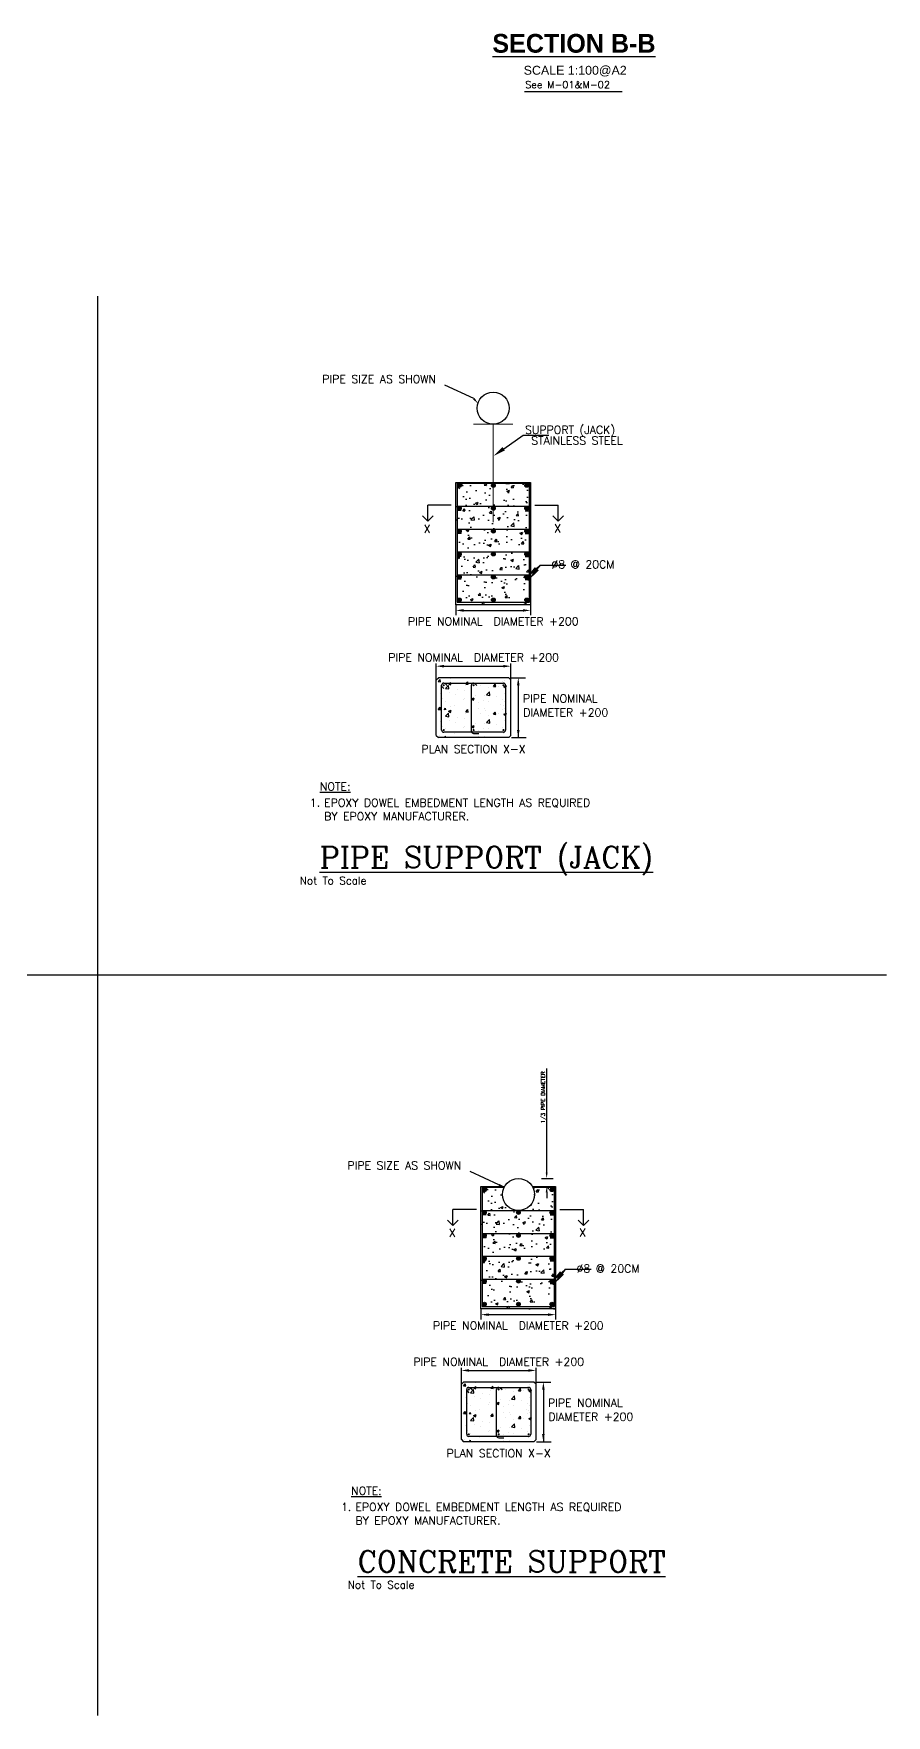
# Model space of a CAD drawing. Extents: x 152000 to 152174, y 158796 to 159332.
# Drawn here: x 152080.01 to 152104, y 159069.51 to 159116.79 of the extents above; entities that cross this region are included whole.
import ezdxf
from ezdxf import colors
from ezdxf.entities.mleader import LeaderData, LeaderLine
from ezdxf.enums import TextEntityAlignment as Align
from ezdxf.math import Vec2, Vec3

# ---------------------------------------------------------------- set-up
doc = ezdxf.new("R2010")
doc.units = 0
doc.header["$LTSCALE"] = 3
doc.header["$MEASUREMENT"] = 0
doc.header["$PDMODE"] = 2
doc.header["$PDSIZE"] = 0.03
doc.layers.get('0').update_dxf_attribs({"linetype": 'CONTINUOUS'})
doc.layers.get('DEFPOINTS').update_dxf_attribs({"linetype": 'CONTINUOUS'})
for name, color, linetype in [('1', 7, 'CONTINUOUS'), ('6', 2, 'CONTINUOUS'), ('CONC-MINOR', 7, 'CONTINUOUS'), ('DET-LADDER', 7, 'CONTINUOUS'), ('DIMLIN', 7, 'CONTINUOUS'), ('HATCH', 40, 'CONTINUOUS'), ('NUMBERS', 6, 'CONTINUOUS'), ('POLI', 3, 'CONTINUOUS'), ('R-BAR', 3, 'CONTINUOUS'), ('T175', 3, 'CONTINUOUS'), ('TEXTS', 1, 'CONTINUOUS')]:
    doc.layers.add(name, color=color, linetype=linetype)
doc.layers.add('BEAM', color=6, linetype='CONTINUOUS', lineweight=13)
doc.styles.add('FUTURA', font='SAS_____.PFB')
doc.styles.add('ROMANC', font='ROMANC', dxfattribs={"height": 7})
doc.styles.add('ROMANS', font='romans.shx')
doc.styles.add('ROMANTICBOLD', font='romb____.pfb', dxfattribs={"height": 0.3})
doc.dimstyles.new('mais 1-100 plan', dxfattribs={"dimtxt": 0.25, "dimasz": 0.1635, "dimexe": 0.18, "dimexo": 0.0625, "dimgap": 0, "dimtad": 1, "dimzin": 0, "dimdsep": 46, "dimtxsty": 'Standard', "dimblk": 'OBLIQUE', "dimcen": 0, "dimse1": 1, "dimse2": 1, "dimclrd": 8, "dimclrt": 4, "dimadec": 0, "dimazin": 0, "dimtfac": 1, "dimtix": 1, "dimtofl": 0, "dimtmove": 0, "dimatfit": 3, "dimldrblk": 'OBLIQUE', "dimfxl": 0.18, "dimtolj": 1, "dimtzin": 0, "dimarcsym": 0})

# ---------------------------------------------------------------- blocks, each defined once
blk = doc.blocks.new('*X124')
at = {"color": 0}
for p, q in [((112.05, 150.05), (112.91, 151.08)), ((112.05, 150.05), (113.12, 149.95)), ((113.12, 149.95), (112.92, 151.08)), ((117.63, 151.48), (117.63, 151.48)), ((124.96, 148.92), (125.83, 149.95)), ((126.03, 148.82), (125.83, 149.95)), ((142.16, 149.93), (142.16, 149.93)), ((143.23, 150.67), (143.23, 150.67)), ((112.89, 144.38), (112.89, 144.38)), ((114.12, 141.93), (114.12, 141.93)), ((115.38, 146.85), (116.78, 148.31)), ((115.38, 146.85), (116.98, 146.6)), ((115.55, 146.9), (115.55, 146.9)), ((116.98, 146.6), (116.78, 148.31)), ((116.84, 149.2), (118.1, 149.69)), ((116.84, 149.2), (117.73, 148.6)), ((117.4, 144.98), (117.4, 144.98)), ((117.73, 148.6), (118.1, 149.69)), ((119.94, 143.94), (119.94, 143.94)), ((121.16, 146.33), (121.16, 146.33)), ((124.21, 145.87), (124.21, 145.87)), ((124.42, 142.06), (124.42, 142.06)), ((124.64, 148.06), (124.64, 148.06)), ((124.96, 148.92), (126.03, 148.82)), ((127.58, 141.95), (128.84, 142.44)), ((127.58, 141.95), (128.48, 141.35)), ((128.48, 141.35), (128.84, 142.44)), ((129.55, 143.53), (129.55, 143.53)), ((131.66, 148.13), (131.66, 148.13)), ((133.77, 143.41), (133.77, 143.41)), ((133.99, 149.41), (133.99, 149.41)), ((134.59, 143.87), (135.99, 145.33)), ((134.59, 143.87), (136.19, 143.62)), ((135.58, 147.37), (135.58, 147.37)), ((136.19, 143.62), (135.99, 145.33)), ((137.87, 147.79), (138.74, 148.82)), ((137.87, 147.79), (138.94, 147.7)), ((138.94, 147.7), (138.74, 148.82)), ((139.16, 143.13), (139.16, 143.13)), ((140.09, 147.96), (140.09, 147.96)), ((142.71, 147.76), (143.97, 148.24)), ((142.71, 147.76), (143.6, 147.16)), ((143.01, 144.68), (143.01, 144.68)), ((143.6, 147.16), (143.97, 148.24)), ((112.66, 137.88), (112.66, 137.88)), ((114.84, 136.86), (115.41, 137.54)), ((115.33, 140.91), (115.33, 140.91)), ((115.54, 136.86), (115.41, 137.54)), ((119.48, 138.77), (119.48, 138.77)), ((123.73, 141.52), (123.73, 141.52)), ((130.85, 140.27), (130.85, 140.27)), ((130.92, 137.39), (130.92, 137.39)), ((133.34, 141.11), (133.34, 141.11)), ((133.55, 137.42), (133.55, 137.42)), ((135.35, 140.86), (135.35, 140.86)), ((141.41, 139.19), (141.41, 139.19)), ((142.17, 141.76), (142.17, 141.76)), ((142.79, 138.69), (142.79, 138.69)), ((142.95, 140.71), (142.95, 140.71))]:
    blk.add_line(p, q, dxfattribs=at)
blk = doc.blocks.new('*D127')
at = {"layer": '1', "linetype": 'Continuous', "lineweight": -2, "transparency": 16777216}
for p, q in [((152094.445, 159084.77), (152094.445, 159087.697)), ((152094.445, 159084.213), (152094.445, 159084.05))]:
    blk.add_line(p, q, dxfattribs=at)
at = {"layer": '1', "color": 0, "linetype": 'Continuous', "lineweight": -2, "transparency": 16777216}
blk.add_line((152094.295, 159084.607), (152094.625, 159084.607), dxfattribs=at)
at = {"layer": '1', "linetype": 'Continuous', "transparency": 16777216}
for points in [[(152094.418, 159084.77), (152094.472, 159084.77), (152094.445, 159084.607)], [(152094.418, 159084.213), (152094.472, 159084.213), (152094.445, 159084.377)]]:
    blk.add_solid(points, dxfattribs=at)
at = {"layer": 'DEFPOINTS', "color": 0, "linetype": 'Continuous', "transparency": 16777216}
for p in [(152093.65, 159084.607), (152094.043, 159084.377), (152094.445, 159084.377)]:
    blk.add_point(p, dxfattribs=at)
at = {"layer": '1', "linetype": 'Continuous', "transparency": 16777216, "insert": (152094.361, 159086.885), "char_height": 0.11, "attachment_point": 5, "rotation": 90, "style": 'ROMANS'}
blk.add_mtext('\\A1;1/3 PIPE DIAMETER', dxfattribs=at)
blk = doc.blocks.new('_OBLIQUE')
at = {"color": 0, "linetype": 'ByBlock'}
blk.add_line((-0.5, -0.5), (0.5, 0.5), dxfattribs=at)

msp = doc.modelspace()

# ---------------------------------------------------------------- hatches: boundary and pattern name
h = msp.add_hatch()
h.set_pattern_fill('AR-CONC', color=8, scale=0.105, style=0)
h.set_pattern_definition([(50, (152539.997, 153911.5273), (0.753123185, -0.06588974), [0.07875, -0.86624999]), (355, (152539.997, 153911.5273), (-0.1456889, 0.78980173), [0.063, -0.69299999]), (100.4514, (152540.05975, 153911.5218), (0.60743485, 0.72391151), [0.0669272, -0.73619921]), (46.1842, (152539.997, 153911.7373), (1.12060309, -0.17379496), [0.118125, -1.299375]), (96.6356, (152540.0904, 153911.7228), (0.98139583, 1.02282375), [0.1003908, -1.10429864]), (351.1842, (152539.997, 153911.7373), (0.98139503, 1.02282452), [0.0945, -1.0395]), (21, (152540.102, 153911.6848), (0.6267524, -0.42274983), [0.07875, -0.86624999]), (326, (152540.102, 153911.6848), (0.2554811, 0.76140754), [0.063, -0.69299999]), (71.4514, (152540.1542, 153911.6496), (0.88223375, 0.33865702), [0.0669272, -0.73619921]), (37.5, (152539.99699, 153911.52732), (0.012767848, 0.349538543), [0, -0.684599994, 0, -0.703499993, 0, -0.695624993]), (7.5, (152539.997, 153911.52732), (0.276223012, 0.414132294), [0, -0.401099996, 0, -0.668849994, 0, -0.265124998]), (327.5, (152539.76284, 153911.52732), (0.560513553, -0.023682615), [0, -0.262499998, 0, -0.818999992, 0, -1.08674999]), (317.5, (152539.65784, 153911.52732), (0.61234547, 0.10511023), [0, -0.341249997, 0, -0.543899995, 0, -0.771749993])])
h.paths.add_polyline_path([(152091.89124, 159104.17436), (152093.99124, 159104.17436), (152093.99124, 159100.73626), (152091.89124, 159100.73626)])
h = msp.add_hatch()
h.set_pattern_fill('AR-CONC', color=8, scale=0.105, style=0)
h.set_pattern_definition([(50, (152540.703, 153891.7295), (0.753123185, -0.06588974), [0.07875, -0.86624999]), (355, (152540.703, 153891.7295), (-0.1456889, 0.78980173), [0.063, -0.69299999]), (100.4514, (152540.7657, 153891.724), (0.60743485, 0.72391151), [0.0669272, -0.73619921]), (46.1842, (152540.703, 153891.9395), (1.12060309, -0.17379496), [0.118125, -1.299375]), (96.6356, (152540.7964, 153891.925), (0.98139583, 1.02282375), [0.1003908, -1.10429864]), (351.1842, (152540.703, 153891.9395), (0.98139503, 1.02282452), [0.0945, -1.0395]), (21, (152540.808, 153891.887), (0.6267524, -0.42274983), [0.07875, -0.86624999]), (326, (152540.808, 153891.887), (0.2554811, 0.76140754), [0.063, -0.69299999]), (71.4514, (152540.8602, 153891.8518), (0.88223375, 0.33865702), [0.0669272, -0.73619921]), (37.5, (152540.70297, 153891.7295), (0.012767848, 0.349538543), [0, -0.684599994, 0, -0.703499993, 0, -0.695624993]), (7.5, (152540.70297, 153891.7295), (0.276223012, 0.414132294), [0, -0.401099996, 0, -0.668849994, 0, -0.265124998]), (327.5, (152540.46882, 153891.7295), (0.560513553, -0.023682615), [0, -0.262499998, 0, -0.818999992, 0, -1.08674999]), (317.5, (152540.36382, 153891.7295), (0.61234547, 0.10511023), [0, -0.341249997, 0, -0.543899995, 0, -0.771749993])])
h.paths.add_polyline_path([(152092.59723, 159080.93843), (152094.69723, 159080.93843), (152094.69723, 159084.37653), (152094.04328, 159084.37653, -0.12812644), (152094.10048, 159084.15696, -1), (152093.20048, 159084.15696, -0.12812644), (152093.25769, 159084.37653), (152092.59723, 159084.37653)])
at = {"layer": 'NUMBERS', "linetype": 'ByBlock'}
h = msp.add_hatch(color=1, dxfattribs=at)
h.dxf.hatch_style = 1
edge = h.paths.add_edge_path()
edge.add_arc((152091.98868, 159104.0876), 0.0522, 0, 360)
h = msp.add_hatch(color=1, dxfattribs=at)
h.dxf.hatch_style = 1
edge = h.paths.add_edge_path()
edge.add_arc((152092.94525, 159104.0876), 0.0522, 0, 360)
h = msp.add_hatch(color=1, dxfattribs=at)
h.dxf.hatch_style = 1
edge = h.paths.add_edge_path()
edge.add_arc((152093.88302, 159104.0876), 0.0522, 0, 360)
h = msp.add_hatch(color=1, dxfattribs=at)
h.dxf.hatch_style = 1
edge = h.paths.add_edge_path()
edge.add_arc((152091.98868, 159103.44402), 0.0522, 0, 360)
h = msp.add_hatch(color=1, dxfattribs=at)
h.dxf.hatch_style = 1
edge = h.paths.add_edge_path()
edge.add_arc((152092.94525, 159103.44402), 0.0522, 0, 360)
h = msp.add_hatch(color=1, dxfattribs=at)
h.dxf.hatch_style = 1
edge = h.paths.add_edge_path()
edge.add_arc((152093.88302, 159103.44402), 0.0522, 0, 360)
h = msp.add_hatch(color=1, dxfattribs=at)
h.dxf.hatch_style = 1
edge = h.paths.add_edge_path()
edge.add_arc((152091.98868, 159102.80044), 0.0522, 0, 360)
h = msp.add_hatch(color=1, dxfattribs=at)
h.dxf.hatch_style = 1
edge = h.paths.add_edge_path()
edge.add_arc((152092.94525, 159102.80044), 0.0522, 0, 360)
h = msp.add_hatch(color=1, dxfattribs=at)
h.dxf.hatch_style = 1
edge = h.paths.add_edge_path()
edge.add_arc((152093.88302, 159102.80044), 0.0522, 0, 360)
h = msp.add_hatch(color=1, dxfattribs=at)
h.dxf.hatch_style = 1
edge = h.paths.add_edge_path()
edge.add_arc((152091.98868, 159102.15686), 0.0522, 0, 360)
h = msp.add_hatch(color=1, dxfattribs=at)
h.dxf.hatch_style = 1
edge = h.paths.add_edge_path()
edge.add_arc((152092.94525, 159102.15686), 0.0522, 0, 360)
h = msp.add_hatch(color=1, dxfattribs=at)
h.dxf.hatch_style = 1
edge = h.paths.add_edge_path()
edge.add_arc((152093.88302, 159102.15686), 0.0522, 0, 360)
h = msp.add_hatch(color=1, dxfattribs=at)
h.dxf.hatch_style = 1
edge = h.paths.add_edge_path()
edge.add_arc((152091.98868, 159101.51328), 0.0522, 0, 360)
h = msp.add_hatch(color=1, dxfattribs=at)
h.dxf.hatch_style = 1
edge = h.paths.add_edge_path()
edge.add_arc((152092.94525, 159101.51328), 0.0522, 0, 360)
h = msp.add_hatch(color=1, dxfattribs=at)
h.dxf.hatch_style = 1
edge = h.paths.add_edge_path()
edge.add_arc((152093.88302, 159101.51328), 0.0522, 0, 360)
h = msp.add_hatch(color=1, dxfattribs=at)
h.dxf.hatch_style = 1
edge = h.paths.add_edge_path()
edge.add_arc((152091.98868, 159100.86969), 0.0522, 0, 360)
h = msp.add_hatch(color=1, dxfattribs=at)
h.dxf.hatch_style = 1
edge = h.paths.add_edge_path()
edge.add_arc((152092.94525, 159100.86969), 0.0522, 0, 360)
h = msp.add_hatch(color=1, dxfattribs=at)
h.dxf.hatch_style = 1
edge = h.paths.add_edge_path()
edge.add_arc((152093.88302, 159100.86969), 0.0522, 0, 360)
h = msp.add_hatch(color=1, dxfattribs=at)
h.dxf.hatch_style = 1
edge = h.paths.add_edge_path()
edge.add_arc((152092.69467, 159084.28977), 0.0522, 0, 360)
h = msp.add_hatch(color=1, dxfattribs=at)
h.dxf.hatch_style = 1
edge = h.paths.add_edge_path()
edge.add_arc((152094.58901, 159084.28977), 0.0522, 0, 360)
h = msp.add_hatch(color=1, dxfattribs=at)
h.dxf.hatch_style = 1
edge = h.paths.add_edge_path()
edge.add_arc((152092.69467, 159083.64619), 0.0522, 0, 360)
h = msp.add_hatch(color=1, dxfattribs=at)
h.dxf.hatch_style = 1
edge = h.paths.add_edge_path()
edge.add_arc((152093.65124, 159083.64619), 0.0522, 0, 360)
h = msp.add_hatch(color=1, dxfattribs=at)
h.dxf.hatch_style = 1
edge = h.paths.add_edge_path()
edge.add_arc((152094.58901, 159083.64619), 0.0522, 0, 360)
h = msp.add_hatch(color=1, dxfattribs=at)
h.dxf.hatch_style = 1
edge = h.paths.add_edge_path()
edge.add_arc((152092.69467, 159083.00261), 0.0522, 0, 360)
h = msp.add_hatch(color=1, dxfattribs=at)
h.dxf.hatch_style = 1
edge = h.paths.add_edge_path()
edge.add_arc((152093.65124, 159083.00261), 0.0522, 0, 360)
h = msp.add_hatch(color=1, dxfattribs=at)
h.dxf.hatch_style = 1
edge = h.paths.add_edge_path()
edge.add_arc((152094.58901, 159083.00261), 0.0522, 0, 360)
h = msp.add_hatch(color=1, dxfattribs=at)
h.dxf.hatch_style = 1
edge = h.paths.add_edge_path()
edge.add_arc((152092.69467, 159082.35903), 0.0522, 0, 360)
h = msp.add_hatch(color=1, dxfattribs=at)
h.dxf.hatch_style = 1
edge = h.paths.add_edge_path()
edge.add_arc((152093.65124, 159082.35903), 0.0522, 0, 360)
h = msp.add_hatch(color=1, dxfattribs=at)
h.dxf.hatch_style = 1
edge = h.paths.add_edge_path()
edge.add_arc((152094.58901, 159082.35903), 0.0522, 0, 360)
h = msp.add_hatch(color=1, dxfattribs=at)
h.dxf.hatch_style = 1
edge = h.paths.add_edge_path()
edge.add_arc((152092.69467, 159081.71545), 0.0522, 0, 360)
h = msp.add_hatch(color=1, dxfattribs=at)
h.dxf.hatch_style = 1
edge = h.paths.add_edge_path()
edge.add_arc((152093.65124, 159081.71545), 0.0522, 0, 360)
h = msp.add_hatch(color=1, dxfattribs=at)
h.dxf.hatch_style = 1
edge = h.paths.add_edge_path()
edge.add_arc((152094.58901, 159081.71545), 0.0522, 0, 360)
h = msp.add_hatch(color=1, dxfattribs=at)
h.dxf.hatch_style = 1
edge = h.paths.add_edge_path()
edge.add_arc((152092.69467, 159081.07187), 0.0522, 0, 360)
h = msp.add_hatch(color=1, dxfattribs=at)
h.dxf.hatch_style = 1
edge = h.paths.add_edge_path()
edge.add_arc((152093.65124, 159081.07187), 0.0522, 0, 360)
h = msp.add_hatch(color=1, dxfattribs=at)
h.dxf.hatch_style = 1
edge = h.paths.add_edge_path()
edge.add_arc((152094.58901, 159081.07187), 0.0522, 0, 360)

# ---------------------------------------------------------------- linework, layer by layer
at = {"color": 8}
msp.add_lwpolyline([(152091.89124, 159104.17436), (152093.99124, 159104.17436), (152093.99124, 159100.73626), (152091.89124, 159100.73626)], close=True, dxfattribs=at)
msp.add_lwpolyline([(152094.04328, 159084.37653), (152094.69723, 159084.37653), (152094.69723, 159080.93843), (152092.59723, 159080.93843), (152092.59723, 159084.37653), (152093.25769, 159084.37653)], dxfattribs=at)
at = {"layer": 'BEAM', "color": 2}
for p, q in [((152092.94124, 159105.81146), (152092.38822, 159105.81146)), ((152092.94124, 159105.81146), (152093.49425, 159105.81146)), ((152092.94124, 159103.05172), (152092.94124, 159105.81146))]:
    msp.add_line(p, q, dxfattribs=at)
at = {"layer": 'CONC-MINOR', "color": 7}
for p, q in [((152091.33912, 159098.62156), (152091.39912, 159098.68156)), ((152091.33912, 159097.06156), (152091.33912, 159098.62156)), ((152093.37912, 159098.68156), (152091.39912, 159098.68156)), ((152093.43912, 159098.62156), (152093.37912, 159098.68156)), ((152093.43912, 159098.68107), (152093.85348, 159098.68107)), ((152093.43912, 159097.06156), (152093.43912, 159098.62156)), ((152091.33912, 159097.06156), (152091.39912, 159097.00156)), ((152093.37912, 159097.00156), (152091.39912, 159097.00156)), ((152093.37912, 159097.00156), (152093.43912, 159097.06156)), ((152093.45112, 159097.00156), (152093.86548, 159097.00156)), ((152092.04511, 159078.82374), (152092.10511, 159078.88374)), ((152092.04511, 159077.26374), (152092.04511, 159078.82374)), ((152094.08511, 159078.88374), (152092.10511, 159078.88374)), ((152094.14511, 159078.82374), (152094.08511, 159078.88374)), ((152094.14511, 159078.88324), (152094.55947, 159078.88324)), ((152094.14511, 159077.26374), (152094.14511, 159078.82374)), ((152092.04511, 159077.26374), (152092.10511, 159077.20374)), ((152094.08511, 159077.20374), (152092.10511, 159077.20374)), ((152094.08511, 159077.20374), (152094.14511, 159077.26374)), ((152094.15711, 159077.20374), (152094.57147, 159077.20374))]:
    msp.add_line(p, q, dxfattribs=at)
for points in [[(152091.89124, 159100.73626), (152091.89124, 159100.43888)], [(152093.99124, 159100.73626), (152093.99124, 159100.43888)], [(152092.59723, 159080.93843), (152092.59723, 159080.64106)], [(152094.69723, 159080.93843), (152094.69723, 159080.64106)]]:
    msp.add_lwpolyline(points, dxfattribs=at)
for centre in [(152092.94124, 159106.26146), (152093.65048, 159084.15696)]:
    msp.add_circle(centre, 0.45, dxfattribs=at)
at = {"layer": 'DIMLIN', "color": 7}
for p, q in [((152092.39458, 159106.52956), (152091.58116, 159106.90837)), ((152092.10724, 159100.57519), (152093.77524, 159100.57519)), ((152091.55512, 159099.00692), (152093.22312, 159099.00692)), ((152093.6463, 159098.46507), (152093.6463, 159097.00156)), ((152093.10383, 159084.42506), (152092.29041, 159084.80387)), ((152092.81323, 159080.77736), (152094.48123, 159080.77736)), ((152092.26111, 159079.20909), (152093.92911, 159079.20909)), ((152094.35229, 159078.66724), (152094.35229, 159077.20374))]:
    msp.add_line(p, q, dxfattribs=at)
for points in [[(152091.33912, 159098.62156), (152091.33912, 159099.08307)], [(152093.43912, 159098.62156), (152093.43912, 159099.08307)], [(152092.04511, 159078.82374), (152092.04511, 159079.28524)], [(152094.14511, 159078.82374), (152094.14511, 159079.28524)]]:
    msp.add_lwpolyline(points, dxfattribs=at)
for points in [[(152092.41753, 159106.54889), (152092.37164, 159106.51023), (152092.51056, 159106.3919)], [(152092.10724, 159100.61119), (152092.10724, 159100.53919), (152091.89124, 159100.57519)], [(152093.77524, 159100.61119), (152093.77524, 159100.53919), (152093.99124, 159100.57519)], [(152091.55512, 159099.04292), (152091.55512, 159098.97092), (152091.33912, 159099.00692)], [(152093.22312, 159099.04292), (152093.22312, 159098.97092), (152093.43912, 159099.00692)], [(152093.6823, 159098.46507), (152093.6103, 159098.46507), (152093.6463, 159098.68107)], [(152093.6823, 159097.21756), (152093.6103, 159097.21756), (152093.6463, 159097.00156)], [(152093.11405, 159084.45327), (152093.09361, 159084.39685), (152093.27307, 159084.36376)], [(152092.81323, 159080.81336), (152092.81323, 159080.74136), (152092.59723, 159080.77736)], [(152094.48123, 159080.81336), (152094.48123, 159080.74136), (152094.69723, 159080.77736)], [(152092.26111, 159079.24509), (152092.26111, 159079.17309), (152092.04511, 159079.20909)], [(152093.92911, 159079.24509), (152093.92911, 159079.17309), (152094.14511, 159079.20909)], [(152094.38829, 159078.66724), (152094.31629, 159078.66724), (152094.35229, 159078.88324)], [(152094.38829, 159077.41974), (152094.31629, 159077.41974), (152094.35229, 159077.20374)]]:
    msp.add_solid(points, dxfattribs=at)
at = {"layer": 'NUMBERS', "color": 1, "linetype": 'ByBlock'}
msp.add_lwpolyline([(152091.92699, 159100.80733), (152093.96277, 159100.80733), (152093.96277, 159104.14633), (152091.92699, 159104.14633)], close=True, dxfattribs=at)
for points in [[(152091.92699, 159104.07359), (152091.9917, 159103.99356)], [(152092.01813, 159104.14633), (152092.09313, 159104.07359)], [(152092.0371, 159103.38102), (152091.93329, 159103.38102), (152091.93329, 159103.50479), (152093.9557, 159103.50479), (152093.9557, 159103.36937), (152093.84007, 159103.36937)], [(152092.0371, 159102.73744), (152091.93329, 159102.73744), (152091.93329, 159102.8612), (152093.9557, 159102.8612), (152093.9557, 159102.72579), (152093.84007, 159102.72579)], [(152092.0371, 159102.09386), (152091.93329, 159102.09386), (152091.93329, 159102.21762), (152093.9557, 159102.21762), (152093.9557, 159102.08221), (152093.84007, 159102.08221)], [(152092.0371, 159101.45027), (152091.93329, 159101.45027), (152091.93329, 159101.57404), (152093.9557, 159101.57404), (152093.9557, 159101.43863), (152093.84007, 159101.43863)], [(152093.24328, 159084.3485), (152092.63298, 159084.3485), (152092.63298, 159081.0095), (152094.66876, 159081.0095), (152094.66876, 159084.3485), (152094.05768, 159084.3485)], [(152092.63298, 159084.27577), (152092.69769, 159084.19573)], [(152092.72412, 159084.3485), (152092.79912, 159084.27577)], [(152092.74309, 159083.58319), (152092.63928, 159083.58319), (152092.63928, 159083.70696), (152094.66169, 159083.70696), (152094.66169, 159083.57155), (152094.54606, 159083.57155)], [(152092.74309, 159082.93961), (152092.63928, 159082.93961), (152092.63928, 159083.06338), (152094.66169, 159083.06338), (152094.66169, 159082.92796), (152094.54606, 159082.92796)], [(152092.74309, 159082.29603), (152092.63928, 159082.29603), (152092.63928, 159082.4198), (152094.66169, 159082.4198), (152094.66169, 159082.28438), (152094.54606, 159082.28438)], [(152092.74309, 159081.65245), (152092.63928, 159081.65245), (152092.63928, 159081.77622), (152094.66169, 159081.77622), (152094.66169, 159081.6408), (152094.54606, 159081.6408)]]:
    msp.add_lwpolyline(points, dxfattribs=at)
for centre in [(152091.98868, 159104.0876), (152092.94525, 159104.0876), (152093.88302, 159104.0876), (152091.98868, 159103.44402), (152092.94525, 159103.44402), (152093.88302, 159103.44402), (152091.98868, 159102.80044), (152092.94525, 159102.80044), (152093.88302, 159102.80044), (152091.98868, 159102.15686), (152092.94525, 159102.15686), (152093.88302, 159102.15686), (152091.98868, 159101.51328), (152092.94525, 159101.51328), (152093.88302, 159101.51328), (152091.98868, 159100.86969), (152092.94525, 159100.86969), (152093.88302, 159100.86969), (152092.69467, 159084.28977), (152094.58901, 159084.28977), (152092.69467, 159083.64619), (152093.65124, 159083.64619), (152094.58901, 159083.64619), (152092.69467, 159083.00261), (152093.65124, 159083.00261), (152094.58901, 159083.00261), (152092.69467, 159082.35903), (152093.65124, 159082.35903), (152094.58901, 159082.35903), (152092.69467, 159081.71545), (152093.65124, 159081.71545), (152094.58901, 159081.71545), (152092.69467, 159081.07187), (152093.65124, 159081.07187), (152094.58901, 159081.07187)]:
    msp.add_circle(centre, 0.0522, dxfattribs=at)
at = {"layer": 'R-BAR', "color": 7}
for p, q in [((152091.48912, 159097.21156), (152091.48912, 159098.47156)), ((152091.48912, 159098.44156), (152091.55276, 159098.37792)), ((152091.54912, 159098.53156), (152093.22912, 159098.53156)), ((152091.57912, 159098.53156), (152091.64276, 159098.46792)), ((152092.32912, 159097.1764), (152092.32912, 159098.47156)), ((152092.41912, 159098.53156), (152092.48276, 159098.46792)), ((152093.28912, 159098.47156), (152093.28912, 159097.21156)), ((152093.22912, 159097.15156), (152091.54912, 159097.15156)), ((152092.38912, 159097.1164), (152092.53593, 159097.1164)), ((152092.19511, 159077.41374), (152092.19511, 159078.67374)), ((152092.19511, 159078.64374), (152092.25875, 159078.5801)), ((152092.25511, 159078.73374), (152093.93511, 159078.73374)), ((152092.28511, 159078.73374), (152092.34875, 159078.6701)), ((152093.03511, 159077.37857), (152093.03511, 159078.67374)), ((152093.12511, 159078.73374), (152093.18875, 159078.6701)), ((152093.99511, 159078.67374), (152093.99511, 159077.41374)), ((152093.93511, 159077.35374), (152092.25511, 159077.35374)), ((152093.09511, 159077.31857), (152093.24192, 159077.31857))]:
    msp.add_line(p, q, dxfattribs=at)
at = {"layer": 'R-BAR', "color": 7, "const_width": 0.0288}
for points in [[(152091.53472, 159098.47156, -1), (152091.56352, 159098.47156, -1)], [(152092.37472, 159098.47156, -1), (152092.40352, 159098.47156, -1)], [(152093.21472, 159098.47156, -1), (152093.24352, 159098.47156, -1)], [(152091.53472, 159097.21156, 1), (152091.56352, 159097.21156, 1)], [(152092.37472, 159097.21156, 1), (152092.40352, 159097.21156, 1)], [(152093.21472, 159097.21156, 1), (152093.24352, 159097.21156, 1)], [(152092.24071, 159078.67374, -1), (152092.26951, 159078.67374, -1)], [(152093.08071, 159078.67374, -1), (152093.10951, 159078.67374, -1)], [(152093.92071, 159078.67374, -1), (152093.94951, 159078.67374, -1)], [(152092.24071, 159077.41374, 1), (152092.26951, 159077.41374, 1)], [(152093.08071, 159077.41374, 1), (152093.10951, 159077.41374, 1)], [(152093.92071, 159077.41374, 1), (152093.94951, 159077.41374, 1)]]:
    msp.add_lwpolyline(points, format="xyb", close=True, dxfattribs=at)
at = {"layer": 'R-BAR', "color": 7}
for centre, start, end in [((152091.54912, 159098.47156), 90, 180), ((152092.38912, 159098.47156), 90, 180), ((152093.22912, 159098.47156), 0, 90), ((152091.54912, 159097.21156), 180, 270), ((152093.22912, 159097.21156), 270, 0), ((152092.38912, 159097.1764), 180, 270), ((152092.25511, 159078.67374), 90, 180), ((152093.09511, 159078.67374), 90, 180), ((152093.93511, 159078.67374), 0, 90), ((152092.25511, 159077.41374), 180, 270), ((152093.09511, 159077.37857), 180, 270), ((152093.93511, 159077.41374), 270, 0)]:
    msp.add_arc(centre, 0.06, start, end, dxfattribs=at)
at = {"layer": 'T175', "color": 7}
for p, q in [((152091.10244, 159103.08153), (152091.10244, 159103.53153)), ((152091.76244, 159103.53153), (152091.10244, 159103.53153)), ((152094.11112, 159103.53153), (152094.77112, 159103.53153)), ((152094.77112, 159103.08153), (152094.77112, 159103.53153)), ((152091.10244, 159103.08153), (152090.95244, 159103.23153)), ((152091.10244, 159103.08153), (152091.25244, 159103.23153)), ((152094.77112, 159103.08153), (152094.62112, 159103.23153)), ((152094.77112, 159103.08153), (152094.92112, 159103.23153)), ((152091.80843, 159083.2837), (152091.80843, 159083.7337)), ((152092.46843, 159083.7337), (152091.80843, 159083.7337)), ((152094.8171, 159083.7337), (152095.4771, 159083.7337)), ((152095.4771, 159083.2837), (152095.4771, 159083.7337)), ((152091.80843, 159083.2837), (152091.65843, 159083.4337)), ((152091.80843, 159083.2837), (152091.95843, 159083.4337)), ((152095.4771, 159083.2837), (152095.3271, 159083.4337)), ((152095.4771, 159083.2837), (152095.6271, 159083.4337))]:
    msp.add_line(p, q, dxfattribs=at)
at = {"layer": 'TEXTS'}
msp.add_line((152093.8239, 159115.16616), (152096.57317, 159115.16616), dxfattribs=at)
at = {"layer": 'TEXTS', "color": 7}
for points in [[(152081.80699, 159109.41281), (152081.80699, 159069.51281)], [(152053.41387, 159090.33229), (152104.00137, 159090.33229)]]:
    msp.add_lwpolyline(points, dxfattribs=at)

# ---------------------------------------------------------------- block references
at = {"layer": 'HATCH', "color": 7, "xscale": 0.05999999939995178, "yscale": 0.05999999939995178, "zscale": 0.05999999939995178}
for p in [(152084.67423, 159089.56989), (152084.67423, 159088.78989), (152085.38022, 159069.77206), (152085.38022, 159068.99206)]:
    msp.add_blockref('*X124', p, dxfattribs=at)

# ---------------------------------------------------------------- texts
at = {"color": 7, "style": 'ROMANC'}
for p in [(152087.49757, 159092.87214), (152088.84873, 159073.07431)]:
    msp.add_text('Not To Scale', height=0.2159457, dxfattribs=at).set_placement(p)
at = {"layer": '1', "color": 7, "linetype": 'Continuous', "style": 'ROMANC'}
for s, p in [('PIPE SIZE AS SHOWN', (152088.13106, 159106.96408)), ('X', (152090.98824, 159102.75887)), ('X', (152094.65664, 159102.76984)), ('%%C8 @ 20CM ', (152094.57873, 159101.75693)), ('%%UNOTE:', (152088.06539, 159095.51163)), ('1.', (152087.78262, 159095.05674)), ('EPOXY DOWEL EMBEDMENT LENGTH AS REQUIRED ', (152088.18569, 159095.05674)), ('BY EPOXY MANUFACTURER.', (152088.18569, 159094.67386)), ('PIPE SIZE AS SHOWN', (152088.84031, 159084.85958)), ('X', (152091.69423, 159082.96105)), ('X', (152095.36263, 159082.97201)), ('%%C8 @ 20CM ', (152095.28472, 159081.95911)), ('%%UNOTE:', (152088.94389, 159075.71381)), ('1.', (152088.66113, 159075.25891)), ('EPOXY DOWEL EMBEDMENT LENGTH AS REQUIRED ', (152089.06419, 159075.25891)), ('BY EPOXY MANUFACTURER.', (152089.06419, 159074.87603))]:
    msp.add_text(s, height=0.225, dxfattribs=at).set_placement(p)
for s, height, p in [('PIPE NOMINAL  DIAMETER +200', 0.225, (152092.94124, 159100.15488)), ('PIPE NOMINAL  DIAMETER +200', 0.225, (152092.38912, 159099.13979)), ('PIPE NOMINAL  ', 0.225, (152094.98062, 159097.98448)), ('DIAMETER +200', 0.225, (152094.98062, 159097.5925)), ('PLAN SECTION X-X', 0.225, (152092.38912, 159096.56508)), ('%%UPIPE SUPPORT (JACK)', 0.6, (152092.75197, 159093.33669)), ('PIPE NOMINAL  DIAMETER +200', 0.225, (152093.64723, 159080.35706)), ('PIPE NOMINAL  DIAMETER +200', 0.225, (152093.09511, 159079.34197)), ('PIPE NOMINAL  ', 0.225, (152095.68661, 159078.18666)), ('DIAMETER +200', 0.225, (152095.68661, 159077.79468)), ('PLAN SECTION X-X', 0.225, (152093.09511, 159076.76725)), ('%%UCONCRETE SUPPORT', 0.6, (152093.45796, 159073.53886))]:
    msp.add_text(s, height=height, dxfattribs=at).set_placement(p, align=Align.CENTER)
at = {"layer": '1', "color": 7, "linetype": 'Continuous', "char_height": 0.225, "attachment_point": 9, "style": 'ROMANC'}
for s, insert in [('\\A1;SUPPORT (JACK)', (152096.37144, 159105.46379)), ('\\A1;STAINLESS STEEL', (152096.58587, 159105.23685))]:
    msp.add_mtext(s, dxfattribs=dict(at, insert=insert))
at = {"layer": '6', "style": 'FUTURA'}
msp.add_text('SCALE 1:100@A2', height=0.25, dxfattribs=at).set_placement((152093.79859, 159115.63406))
at = {"layer": 'DET-LADDER', "color": 2, "style": 'ROMANTICBOLD'}
msp.add_text('%%USECTION B-B', height=0.528, dxfattribs=at).set_placement((152092.9173, 159116.25328))
at = {"layer": 'POLI', "color": 6, "style": 'ROMANS'}
msp.add_text('See M-01&M-02', height=0.2, dxfattribs=at).set_placement((152093.8415, 159115.2542))

# ---------------------------------------------------------------- dimensions: what is measured, and where the dimension line sits
at = {"layer": '1', "color": 7, "linetype": 'Continuous'}
dim = msp.add_linear_dim(base=(152094.44525, 159084.37653), p1=(152093.65048, 159084.60696), p2=(152094.04328, 159084.37653), angle=90, text='1/3 PIPE DIAMETER', dimstyle='mais 1-100 plan', override={"dimtxt": 0.11, "dimtxsty": 'ROMANS', "dimsah": 1, "dimse1": 0, "dimclrd": 256, "dimclrt": 256, "dimfxl": 0.15, "dimfxlon": 1, "dimarcsym": 1}, dxfattribs=at)
dim.commit()
dim.dimension.update_dxf_attribs({"geometry": '*D127', "text_midpoint": (152094.44525, 159086.88477), "dimtype": 160})

# ---------------------------------------------------------------- leaders
at = {"layer": 'NUMBERS', "color": 1, "linetype": 'ByBlock'}
ml = msp.add_multileader_mtext('Standard', dxfattribs=at)
ml.set_content('', color=1)
ml.set_leader_properties()
ml.build(insert=Vec2(0, 0))
ml.multileader.update_dxf_attribs({"text_right_attachment_type": 6, "dogleg_length": 0.36, "arrow_head_size": 0.36})
ctx = ml.context
ctx.base_point, ctx.char_height, ctx.arrow_head_size, ctx.landing_gap_size, ctx.plane_origin = Vec3(152094.50228, 159105.50319), 0.36, 0.36, 0.18, Vec3(152092.94124, 159104.91271)
ctx.right_attachment = 6
notes = []
notes.append((ctx, [(0, (1, 1, 0), (152093.78228, 159105.50319), (1, 0), 0.72, [(0, [(152092.94124, 159104.91271)], 0, [])])]))
ctx.mtext.insert, ctx.mtext.flow_direction = Vec3(152094.68228, 159105.68319), 5
ml = msp.add_multileader_mtext('Standard', dxfattribs=at)
ml.set_content('', color=1)
ml.set_leader_properties()
ml.build(insert=Vec2(0, 0))
ml.multileader.update_dxf_attribs({"text_right_attachment_type": 6, "dogleg_length": 0.36, "arrow_head_size": 0.36})
ctx = ml.context
ctx.base_point, ctx.char_height, ctx.arrow_head_size, ctx.landing_gap_size, ctx.plane_origin = Vec3(152094.98788, 159101.85129), 0.36, 0.36, 0.18, Vec3(152093.88302, 159101.51328)
ctx.right_attachment = 6
notes.append((ctx, [(0, (1, 1, 0), (152094.26788, 159101.85129), (1, 0), 0.72, [(0, [(152093.88302, 159101.51328)], 0, [])])]))
ctx.mtext.insert, ctx.mtext.flow_direction = Vec3(152095.16788, 159102.03129), 5
ml = msp.add_multileader_mtext('Standard', dxfattribs=at)
ml.set_content('', color=1)
ml.set_leader_properties()
ml.build(insert=Vec2(0, 0))
ml.multileader.update_dxf_attribs({"text_right_attachment_type": 6, "dogleg_length": 0.36, "arrow_head_size": 0.36})
ctx = ml.context
ctx.base_point, ctx.char_height, ctx.arrow_head_size, ctx.landing_gap_size, ctx.plane_origin = Vec3(152094.98788, 159101.85129), 0.36, 0.36, 0.18, Vec3(152093.96277, 159101.45039)
ctx.right_attachment = 6
notes.append((ctx, [(0, (1, 1, 0), (152094.26788, 159101.85129), (1, 0), 0.72, [(0, [(152093.96277, 159101.45039)], 0, [])])]))
ctx.mtext.insert, ctx.mtext.flow_direction = Vec3(152095.16788, 159102.03129), 5
ml = msp.add_multileader_mtext('Standard', dxfattribs=at)
ml.set_content('', color=1)
ml.set_leader_properties()
ml.build(insert=Vec2(0, 0))
ml.multileader.update_dxf_attribs({"text_right_attachment_type": 6, "dogleg_length": 0.36, "arrow_head_size": 0.36})
ctx = ml.context
ctx.base_point, ctx.char_height, ctx.arrow_head_size, ctx.landing_gap_size, ctx.plane_origin = Vec3(152095.69387, 159082.05347), 0.36, 0.36, 0.18, Vec3(152094.58901, 159081.71545)
ctx.right_attachment = 6
notes.append((ctx, [(0, (1, 1, 0), (152094.97387, 159082.05347), (1, 0), 0.72, [(0, [(152094.58901, 159081.71545)], 0, [])])]))
ctx.mtext.insert, ctx.mtext.flow_direction = Vec3(152095.87387, 159082.23347), 5
ml = msp.add_multileader_mtext('Standard', dxfattribs=at)
ml.set_content('', color=1)
ml.set_leader_properties()
ml.build(insert=Vec2(0, 0))
ml.multileader.update_dxf_attribs({"text_right_attachment_type": 6, "dogleg_length": 0.36, "arrow_head_size": 0.36})
ctx = ml.context
ctx.base_point, ctx.char_height, ctx.arrow_head_size, ctx.landing_gap_size, ctx.plane_origin = Vec3(152095.69387, 159082.05347), 0.36, 0.36, 0.18, Vec3(152094.66876, 159081.65256)
ctx.right_attachment = 6
notes.append((ctx, [(0, (1, 1, 0), (152094.97387, 159082.05347), (1, 0), 0.72, [(0, [(152094.66876, 159081.65256)], 0, [])])]))
ctx.mtext.insert, ctx.mtext.flow_direction = Vec3(152095.87387, 159082.23347), 5
for ctx, leaders in notes:
    for number, flags, end, landing, length, lines in leaders:
        leader = LeaderData()
        leader.index, (leader.has_last_leader_line, leader.has_dogleg_vector, leader.attachment_direction) = number, flags
        leader.last_leader_point, leader.dogleg_vector, leader.dogleg_length = Vec3(end), Vec3(landing), length
        for number, points, colour, breaks in lines:
            line = LeaderLine()
            line.index, line.vertices, line.color, line.breaks = number, Vec3.list(points), colors.encode_raw_color(colour), breaks
            leader.lines.append(line)
        ctx.leaders.append(leader)

doc.saveas('drawing.dxf')
